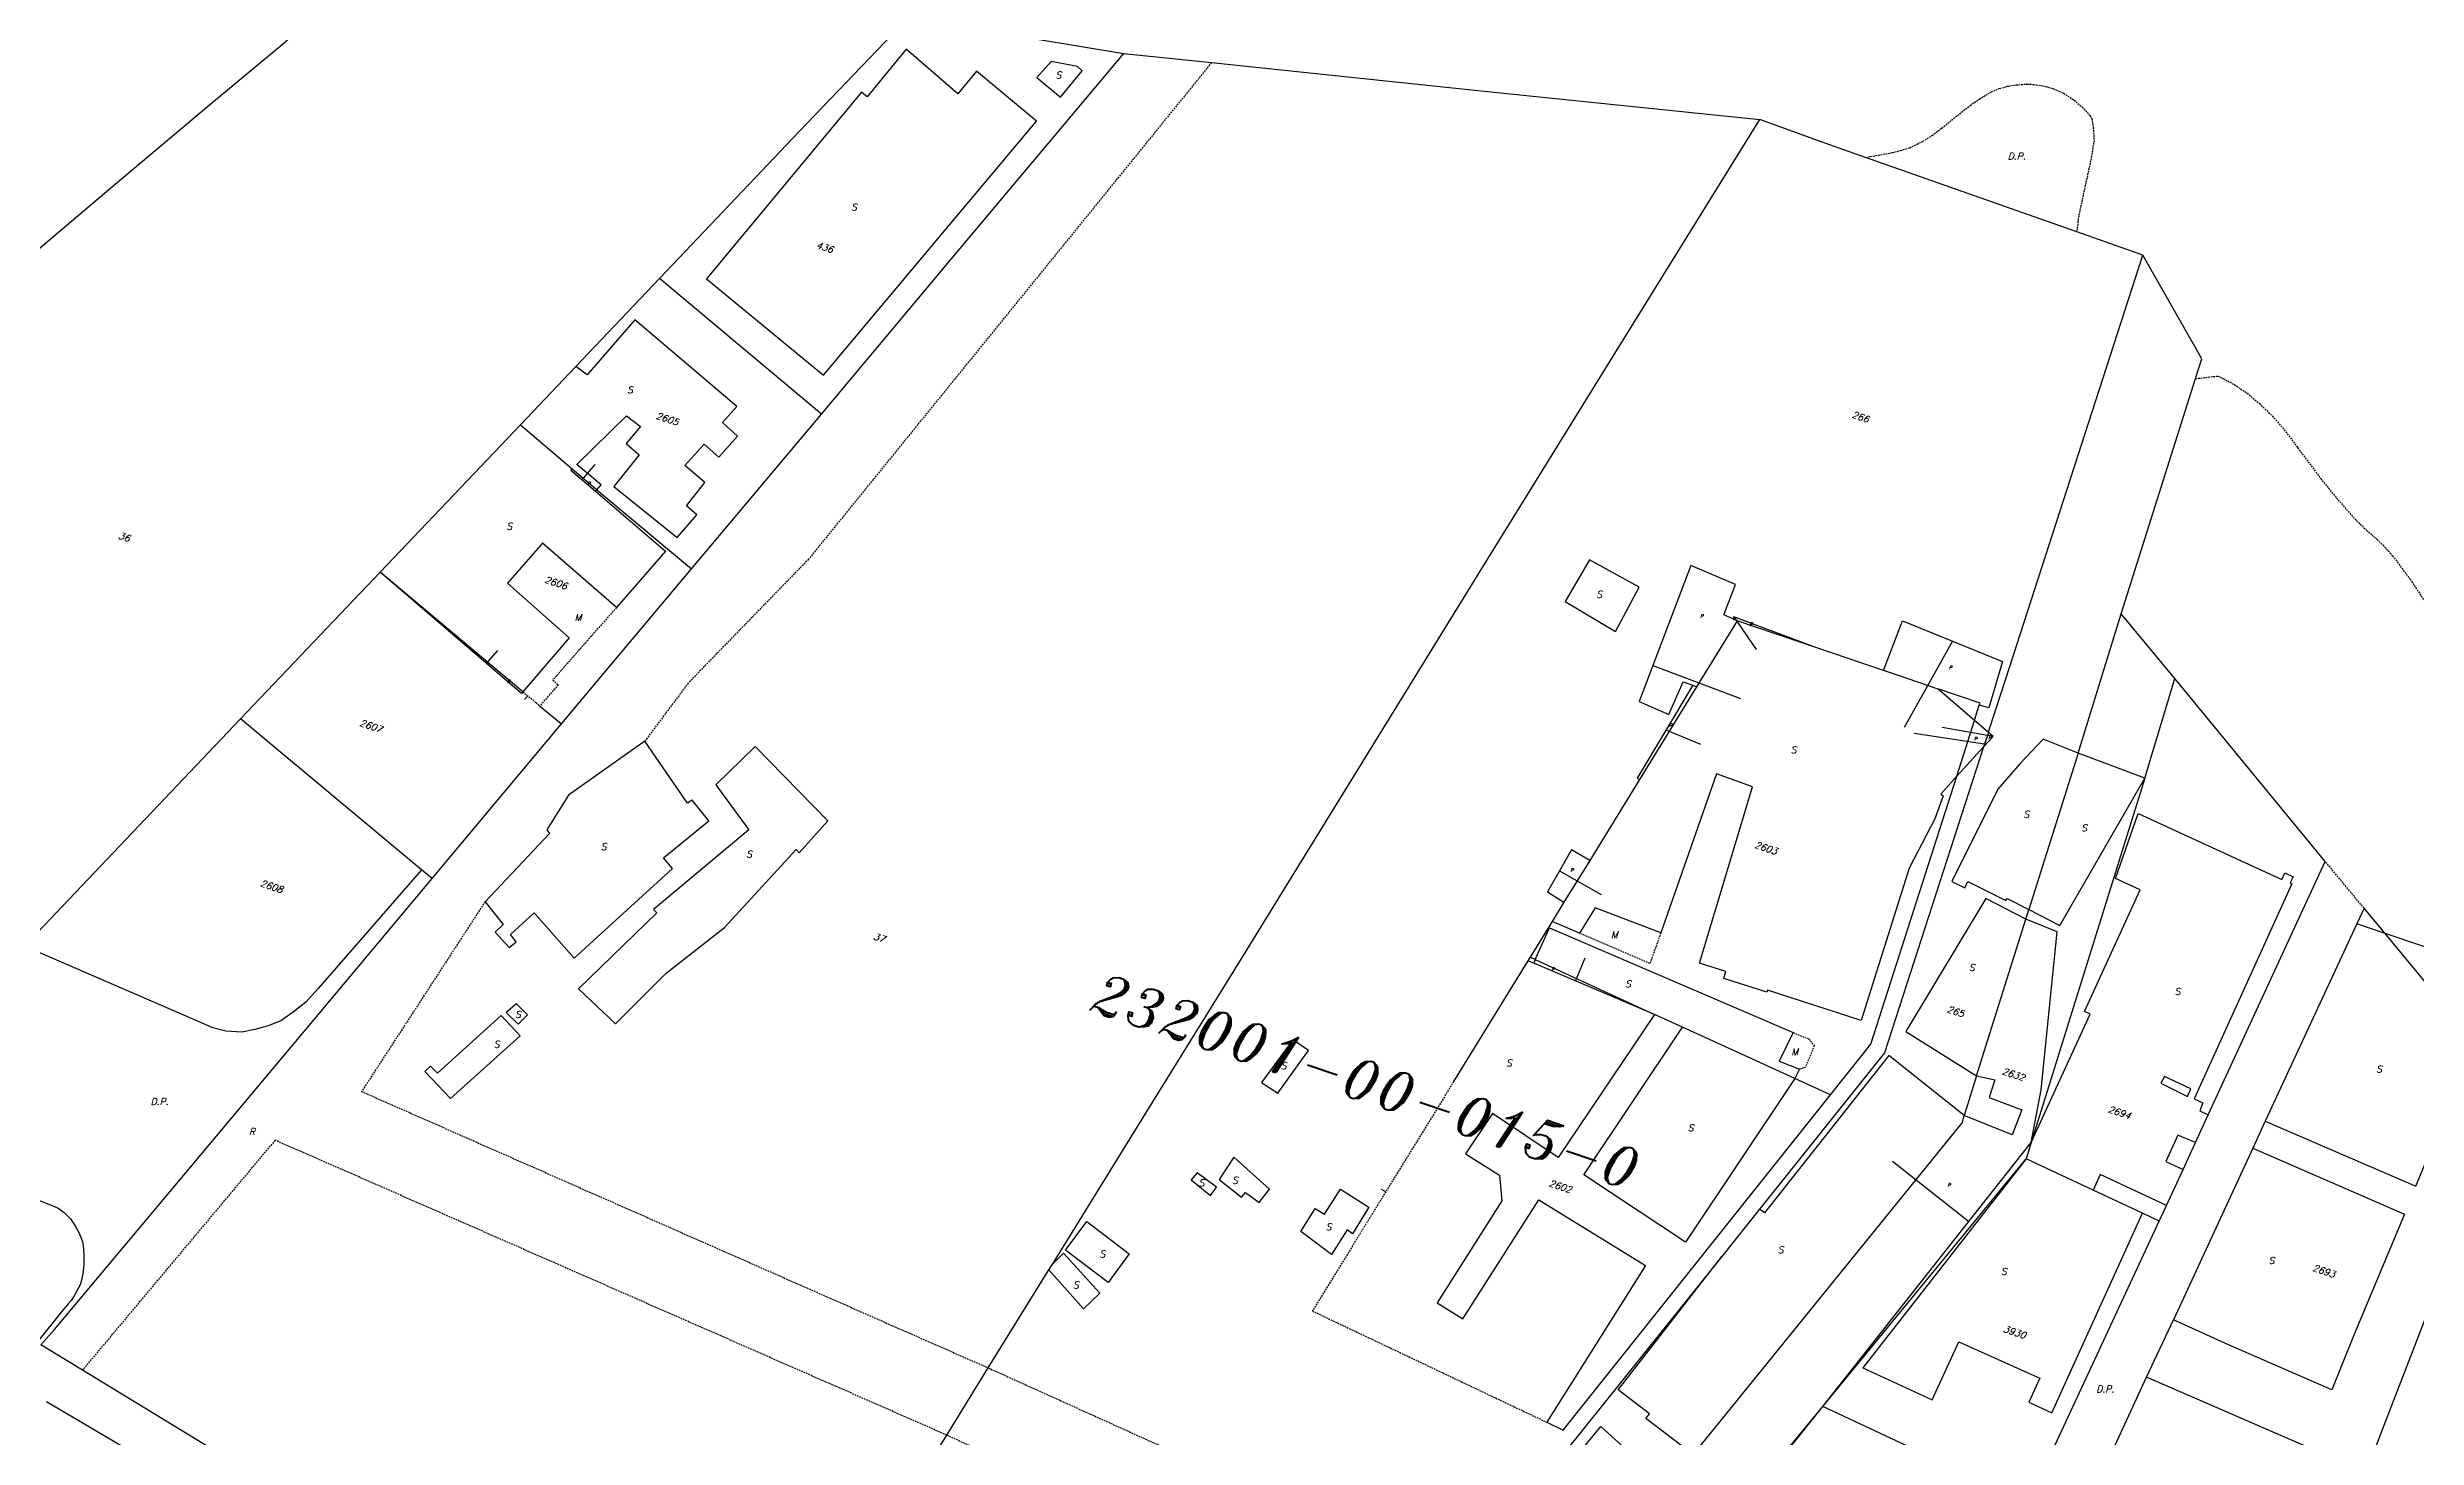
# Model space of a CAD drawing. Extents: x -334462 to -332769, y -29481 to -26664.
# Drawn here: x -333351.2 to -333000.6, y -27809.7 to -27603.9 of the extents above; entities that cross this region are included whole.
import ezdxf
from ezdxf.enums import TextEntityAlignment as Align

# ---------------------------------------------------------------- set-up
doc = ezdxf.new("R2010")
doc.units = 0
doc.header["$MEASUREMENT"] = 0
doc.linetypes.add('HIDDEN', pattern=[0.375, 0.25, -0.125])
for name, color, linetype in [('17', 7, 'CONTINUOUS'), ('18', 7, 'CONTINUOUS'), ('DP$DIVIDING$LINE', 7, 'CONTINUOUS'), ('EASEMENT$BOUNDA$', 7, 'CONTINUOUS'), ('ENC$$ST$$A$$TEXT', 7, 'CONTINUOUS'), ('ENCRO$$AREA$TEXT', 7, 'CONTINUOUS'), ('ENCROACHED$WALL', 7, 'CONTINUOUS'), ('MAP$SHEET$BOUND$', 7, 'CONTINUOUS'), ('PARCEL$BOUNDARY', 7, 'CONTINUOUS'), ('PARCEL$NUMBER', 7, 'CONTINUOUS'), ('SECTION$$A$', 7, 'CONTINUOUS'), ('STRUC$$FOOTPRINT', 7, 'CONTINUOUS')]:
    doc.layers.add(name, color=color, linetype=linetype)
doc.styles.add('ITALICT', font='ITALICT', dxfattribs={"height": 0.2})

msp = doc.modelspace()

# ---------------------------------------------------------------- linework, layer by layer
at = {"layer": '17', "color": 1, "linetype": 'Continuous'}
msp.add_line((-333153.11, -27773.38), (-333153.75, -27772.99), dxfattribs=at)
at = {"layer": '18', "color": 1, "linetype": 'Continuous'}
msp.add_line((-333280.08, -27699.92), (-333280.56, -27700.5), dxfattribs=at)
at = {"layer": 'DP$DIVIDING$LINE', "color": 30, "linetype": 'HIDDEN'}
msp.add_line((-333008.34, -27731.38), (-333014.08, -27724.46), dxfattribs=at)
at = {"layer": 'DP$DIVIDING$LINE', "color": 2, "linetype": 'HIDDEN'}
for points in [[(-333082.09, -27620.23), (-333078.13, -27619.52), (-333076.93, -27619.22), (-333075.56, -27618.8), (-333073.62, -27617.85), (-333072.23, -27616.98), (-333070.83, -27615.89), (-333066.63, -27612.53), (-333065.28, -27611.6), (-333063.48, -27610.53), (-333062.31, -27610.04), (-333061.11, -27609.71), (-333059.83, -27609.5), (-333058.16, -27609.37), (-333057.21, -27609.44), (-333055.79, -27609.65), (-333054.27, -27610.07), (-333052.79, -27610.74), (-333051.24, -27611.76), (-333049.79, -27613.03), (-333048.91, -27614.05), (-333048.61, -27614.54), (-333048.4, -27615.84), (-333048.3, -27617.72), (-333048.65, -27620.01), (-333049.51, -27624), (-333050.26, -27627.42), (-333050.64, -27629.32), (-333050.84, -27631.24)], [(-333033.27, -27652.98), (-333030.67, -27652.66), (-333029.97, -27652.61), (-333029.51, -27652.8), (-333027.54, -27653.85), (-333025.64, -27655.14), (-333023.82, -27656.68), (-333021.88, -27658.53), (-333020.14, -27660.54), (-333018.17, -27663.2), (-333014.76, -27667.76), (-333012.19, -27670.92), (-333009.97, -27673.47), (-333007.97, -27675.43), (-333006.38, -27676.81), (-333005.25, -27677.93), (-333004.11, -27679.22), (-333001.53, -27682.67), (-332999.31, -27686.04)]]:
    msp.add_lwpolyline(points, dxfattribs=at)
at = {"layer": 'EASEMENT$BOUNDA$', "color": 3, "linetype": 'HIDDEN'}
for p, q in [((-333211.92, -27799.43), (-333137.23, -27833.22)), ((-333218.06, -27809.37), (-333140.5, -27844.34))]:
    msp.add_line(p, q, dxfattribs=at)
for points in [[(-333178.88, -27606.2), (-333238.52, -27679.71), (-333256.34, -27698.06), (-333262.73, -27706.63)], [(-333266.94, -27686.85), (-333276.37, -27697.62), (-333275.53, -27698.32), (-333278.31, -27701.41)], [(-333286.39, -27730.43), (-333304.65, -27758.51), (-333211.92, -27799.43)], [(-333112.4, -27735.03), (-333114.01, -27739.54), (-333124.45, -27735.07)], [(-333092.83, -27749.76), (-333090.53, -27750.73), (-333089.69, -27751.73), (-333091.04, -27754.95), (-333091.9, -27755.22)], [(-333218.06, -27809.37), (-333317.45, -27765.71), (-333345.97, -27799.76)]]:
    msp.add_lwpolyline(points, dxfattribs=at)
at = {"layer": 'ENC$$ST$$A$$TEXT', "color": 1, "linetype": 'Continuous'}
for p, q in [((-333069.24, -27691.85), (-333076.38, -27704.63)), ((-333286.16, -27695.17), (-333284.49, -27693.22)), ((-333113.56, -27695.44), (-333100.62, -27700.35)), ((-333064.51, -27707.1), (-333074.9, -27705.51)), ((-333063.24, -27705.96), (-333070.77, -27704.63)), ((-333127.41, -27725.84), (-333121.24, -27729.33)), ((-333125.02, -27742.15), (-333123.58, -27738.74)), ((-333066.85, -27777.76), (-333078.13, -27768.87))]:
    msp.add_line(p, q, dxfattribs=at)
at = {"layer": 'ENCRO$$AREA$TEXT', "color": 5, "linetype": 'Continuous'}
for p, q in [((-333272.02, -27667.95), (-333270.09, -27665.69)), ((-333101.59, -27688.25), (-333098.3, -27693.06)), ((-333111.64, -27704.99), (-333106.51, -27707.09))]:
    msp.add_line(p, q, dxfattribs=at)
at = {"layer": 'ENCROACHED$WALL', "color": 5, "linetype": 'Continuous'}
msp.add_line((-333269.84, -27669.42), (-333270.03, -27669.64), dxfattribs=at)
at = {"layer": 'ENCROACHED$WALL', "color": 1, "linetype": 'Continuous'}
for p, q in [((-333101.73, -27688.56), (-333101.09, -27688.85)), ((-333107.68, -27698.37), (-333107.11, -27698.62))]:
    msp.add_line(p, q, dxfattribs=at)
at = {"layer": 'ENCROACHED$WALL', "color": 5, "linetype": 'Continuous'}
for points in [[(-333089.61, -27692.75), (-333101.59, -27688.25), (-333101.73, -27688.56)], [(-333107.68, -27698.37), (-333115.9, -27712.12), (-333115.54, -27712.31)]]:
    msp.add_lwpolyline(points, dxfattribs=at)
at = {"layer": 'PARCEL$BOUNDARY', "color": 7, "linetype": 'Continuous'}
for p, q in [((-333191.85, -27604.84), (-333178.88, -27606.2)), ((-333050.84, -27631.24), (-333082.09, -27620.23)), ((-333041.08, -27634.69), (-333050.84, -27631.24)), ((-333272.95, -27651.2), (-333260.55, -27638.16)), ((-333236.59, -27658.24), (-333260.55, -27638.16)), ((-333272.95, -27651.2), (-333281.12, -27659.83)), ((-333044.26, -27687.81), (-333033.27, -27652.98)), ((-333281.12, -27659.83), (-333301.93, -27681.64)), ((-333281.12, -27659.83), (-333273.48, -27666.32)), ((-333255.86, -27681.13), (-333236.59, -27658.24)), ((-333322.59, -27703.32), (-333301.93, -27681.64)), ((-333280.78, -27699.34), (-333301.93, -27681.64)), ((-333101.09, -27688.85), (-333107.11, -27698.62)), ((-333089.61, -27692.75), (-333101.09, -27688.85)), ((-333050.65, -27708.4), (-333044.26, -27687.81)), ((-333036.34, -27697.39), (-333044.26, -27687.81)), ((-333079.47, -27696.18), (-333089.61, -27692.75)), ((-333107.11, -27698.62), (-333115.54, -27712.31)), ((-333040.78, -27712.12), (-333036.34, -27697.39)), ((-333014.08, -27724.46), (-333036.34, -27697.39)), ((-333354.54, -27737), (-333322.59, -27703.32)), ((-333295.81, -27725.68), (-333322.59, -27703.32)), ((-333278.92, -27700.89), (-333278.31, -27701.41)), ((-333278.31, -27701.41), (-333275.09, -27704.1)), ((-333068.6, -27711.83), (-333065.98, -27703.58)), ((-333050.65, -27708.4), (-333057.93, -27731.59)), ((-333115.54, -27712.31), (-333122.92, -27724.31)), ((-333040.78, -27712.12), (-333057.6, -27766.04)), ((-333122.92, -27724.31), (-333126.73, -27730.5)), ((-333031.39, -27761.96), (-333014.08, -27724.46)), ((-333294.23, -27727), (-333295.81, -27725.68)), ((-333126.73, -27730.5), (-333128.47, -27733.32)), ((-333058.38, -27733.02), (-333057.93, -27731.59)), ((-333008.34, -27731.38), (-333009.42, -27733.7)), ((-333005.21, -27735.13), (-333008.34, -27731.38)), ((-333128.47, -27733.32), (-333131.73, -27738.64)), ((-333065.68, -27756.19), (-333058.38, -27733.02)), ((-333009.42, -27733.7), (-333022.96, -27762.89)), ((-332991.89, -27751.24), (-333005.21, -27735.13)), ((-333131.73, -27738.64), (-333132.06, -27739.17)), ((-333131, -27738.98), (-333131.73, -27738.64)), ((-333132.06, -27739.17), (-333143.06, -27757.05)), ((-333131, -27738.98), (-333113.34, -27747.09)), ((-333109.21, -27748.99), (-333113.34, -27747.09)), ((-333092.58, -27756.58), (-333109.21, -27748.99)), ((-333065.68, -27756.19), (-333067.53, -27762.06)), ((-333087.28, -27758.99), (-333092.58, -27756.58)), ((-333033.29, -27766.08), (-333031.39, -27761.96)), ((-333022.96, -27762.89), (-333024.79, -27766.89)), ((-333057.6, -27766.04), (-333058.34, -27768.48)), ((-333035.11, -27770.05), (-333033.29, -27766.08)), ((-333088.44, -27805.13), (-333058.34, -27768.48)), ((-333048.4, -27773.11), (-333058.34, -27768.48)), ((-333037.56, -27775.36), (-333035.11, -27770.05)), ((-333024.79, -27766.89), (-333036.56, -27792.33)), ((-333041.13, -27776.52), (-333048.4, -27773.11)), ((-333097.79, -27775.93), (-333103.37, -27782.94)), ((-333038.64, -27777.69), (-333041.13, -27776.52)), ((-333038.64, -27777.69), (-333037.56, -27775.36)), ((-333058.02, -27819.35), (-333038.64, -27777.69)), ((-333202.94, -27784.9), (-333202.38, -27784)), ((-333103.37, -27782.94), (-333126.64, -27811.94)), ((-333211.92, -27799.43), (-333202.94, -27784.9)), ((-333040.53, -27800.78), (-333036.56, -27792.33)), ((-333345.97, -27799.76), (-333352.13, -27796.01)), ((-333218.06, -27809.37), (-333211.92, -27799.43)), ((-333050.62, -27822.67), (-333040.53, -27800.78)), ((-333107.47, -27828.28), (-333088.44, -27805.13)), ((-333058.02, -27819.35), (-333088.44, -27805.13)), ((-333247.13, -27856.39), (-333218.06, -27809.37))]:
    msp.add_line(p, q, dxfattribs=at)
at = {"layer": 'PARCEL$BOUNDARY', "color": 2, "linetype": 'HIDDEN'}
msp.add_line((-333280.78, -27699.34), (-333278.92, -27700.89), dxfattribs=at)
at = {"layer": 'PARCEL$BOUNDARY', "color": 7, "linetype": 'Continuous'}
for points in [[(-333260.55, -27638.16), (-333239.87, -27616.37), (-333223.84, -27599.62)], [(-333223.84, -27599.62), (-333211.52, -27601.61), (-333191.85, -27604.84)], [(-333236.59, -27658.24), (-333217.43, -27635.28), (-333191.85, -27604.84)], [(-333178.88, -27606.2), (-333138.03, -27610.49), (-333097.77, -27614.63)], [(-333202.38, -27784), (-333188.85, -27762.1), (-333175.68, -27740.82), (-333138.66, -27680.68), (-333117.92, -27647.18), (-333097.77, -27614.63)], [(-333082.09, -27620.23), (-333089.21, -27617.72), (-333097.77, -27614.63)], [(-333063.93, -27705.36), (-333063.84, -27705.1), (-333062.92, -27702.26), (-333061.36, -27697.43), (-333041.08, -27634.69)], [(-333033.27, -27652.98), (-333032.35, -27650.05), (-333041.08, -27634.69)], [(-333273.48, -27666.32), (-333270, -27669.28), (-333269.84, -27669.42)], [(-333269.84, -27669.42), (-333259.39, -27678.17), (-333255.86, -27681.13)], [(-333275.09, -27704.1), (-333272.31, -27700.77), (-333255.86, -27681.13)], [(-333071.35, -27698.93), (-333077.36, -27696.9), (-333079.47, -27696.18)], [(-333065.27, -27701.32), (-333065.17, -27701.01), (-333071.11, -27699.01), (-333071.35, -27698.93)], [(-333065.98, -27703.58), (-333065.77, -27702.89), (-333065.27, -27701.32)], [(-333294.23, -27727), (-333278.86, -27708.62), (-333275.09, -27704.1)], [(-333063.93, -27705.36), (-333064.51, -27707.1), (-333064.63, -27707.48)], [(-333064.63, -27707.48), (-333079.31, -27752.76), (-333097.79, -27775.93)], [(-333087.28, -27758.99), (-333081.31, -27751.49), (-333068.6, -27711.83)], [(-333295.81, -27725.68), (-333311.07, -27743.24), (-333312.93, -27745.29), (-333314.78, -27746.74), (-333316.63, -27748.04), (-333318.47, -27748.81), (-333320.46, -27749.35), (-333322.39, -27749.71), (-333324.73, -27749.58), (-333326.67, -27749.08), (-333329.84, -27747.71), (-333354.54, -27737)], [(-333352.13, -27796.01), (-333350.11, -27793.76), (-333311.61, -27747.8), (-333294.23, -27727)], [(-333129.28, -27807.47), (-333126.84, -27808.66), (-333087.28, -27758.99)], [(-333115.44, -27821.95), (-333067.77, -27763.1), (-333067.53, -27762.06)], [(-333380.15, -27763.99), (-333351.16, -27775.08), (-333349.54, -27775.76), (-333348.69, -27776.42), (-333347.72, -27777.36), (-333347.03, -27778.37), (-333346.43, -27779.48), (-333345.98, -27780.72), (-333345.81, -27781.82), (-333345.74, -27782.93), (-333345.74, -27784.14), (-333345.86, -27785.15), (-333346.06, -27786.23), (-333346.3, -27787.14), (-333347.17, -27788.74), (-333347.62, -27789.46), (-333348.09, -27789.93), (-333349.06, -27791.1), (-333352.67, -27795.63)], [(-333247.13, -27856.39), (-333266.07, -27846.11), (-333288.5, -27833.51), (-333323.21, -27813.63), (-333345.97, -27799.76)]]:
    msp.add_lwpolyline(points, dxfattribs=at)
at = {"layer": 'PARCEL$BOUNDARY', "color": 2, "linetype": 'HIDDEN'}
msp.add_lwpolyline([(-333143.06, -27757.05), (-333163.96, -27791), (-333129.28, -27807.47)], dxfattribs=at)
at = {"layer": 'SECTION$$A$', "color": 7, "linetype": 'Continuous'}
msp.add_line((-333351.26, -27804.41), (-333330.87, -27816.43), dxfattribs=at)
for points in [[(-333305.96, -27594.66), (-333316.96, -27604.01), (-333327.73, -27613.01), (-333342.05, -27625.01), (-333357.96, -27638.51), (-333367.69, -27646.77), (-333373.88, -27651.99), (-333386.3, -27662.44), (-333406.1, -27679.08), (-333410.53, -27682.82), (-333426.71, -27696.39), (-333436.26, -27704.44), (-333452.61, -27718.24), (-333454.98, -27718.63), (-333456.79, -27719.78)], [(-332986.17, -27758.07), (-332993.46, -27777.08), (-333005.15, -27807.3), (-333016.78, -27837.51), (-333016.94, -27837.92)]]:
    msp.add_lwpolyline(points, dxfattribs=at)
at = {"layer": 'STRUC$$FOOTPRINT', "color": 1, "linetype": 'Continuous'}
for p, q in [((-333216.41, -27610.81), (-333224.05, -27604.23)), ((-333202.64, -27606.05), (-333204.73, -27608.42)), ((-333115.61, -27683.85), (-333122.94, -27679.79)), ((-333065.98, -27703.58), (-333071.35, -27698.93)), ((-333063.93, -27705.36), (-333065.98, -27703.58)), ((-333068.6, -27711.83), (-333064.63, -27707.48)), ((-333040.78, -27712.12), (-333050.65, -27708.4)), ((-333260.97, -27732.05), (-333272.55, -27743.29)), ((-333124.45, -27735.07), (-333128.47, -27733.32)), ((-333005.21, -27735.13), (-333009.42, -27733.7)), ((-333131.21, -27739.53), (-333132.06, -27739.17)), ((-333131, -27738.98), (-333131.21, -27739.53)), ((-333113.34, -27747.09), (-333131.21, -27739.53)), ((-333281.75, -27745.53), (-333283.26, -27746.81)), ((-333164.54, -27752.43), (-333166.84, -27750.85)), ((-333294.46, -27754.75), (-333295.28, -27755.57)), ((-333091.9, -27755.22), (-333092.58, -27756.58)), ((-333034.47, -27759.23), (-333033.99, -27758.13)), ((-333088.44, -27805.13), (-333057.6, -27766.04)), ((-333175.59, -27768.23), (-333177.77, -27771.53)), ((-333180.99, -27770.54), (-333181.91, -27771.59)), ((-333159.8, -27772.97), (-333155.59, -27775.61)), ((-333200.49, -27782), (-333197.34, -27777.76)), ((-333107.49, -27829.03), (-333088.44, -27805.13))]:
    msp.add_line(p, q, dxfattribs=at)
for points in [[(-333224.05, -27604.23), (-333229.82, -27611.28), (-333230.67, -27610.6), (-333253.61, -27638.21), (-333236.32, -27652.48), (-333204.8, -27614.87), (-333213.68, -27607.46), (-333216.41, -27610.81)], [(-333204.73, -27608.42), (-333201.24, -27611.3), (-333198.01, -27607.44), (-333198.71, -27606.8), (-333202.64, -27606.05)], [(-333269.84, -27669.42), (-333269.21, -27668.7), (-333272.83, -27665.68), (-333265.46, -27658.48), (-333263.38, -27660.08), (-333265.49, -27662.6), (-333263.6, -27664.24), (-333267.34, -27668.94), (-333257.96, -27676.51), (-333255.03, -27673.12), (-333256.57, -27671.81), (-333253.87, -27668.37), (-333256.84, -27665.84), (-333253.95, -27662.69), (-333251.79, -27664.63), (-333249.04, -27661.52), (-333251.23, -27659.48), (-333249.12, -27657.1), (-333264.21, -27644.3), (-333271.26, -27652.43), (-333272.95, -27651.2)], [(-333273.48, -27666.32), (-333273.67, -27666.55), (-333270.03, -27669.64)], [(-333270.03, -27669.64), (-333259.71, -27678.53), (-333266.94, -27686.85)], [(-333266.94, -27686.85), (-333277.88, -27677.33), (-333283.09, -27683.28), (-333273.94, -27691.37), (-333280.78, -27699.34)], [(-333280.78, -27699.34), (-333281, -27699.6), (-333301.93, -27681.64)], [(-333122.94, -27679.79), (-333126.55, -27685.99), (-333119.11, -27690.39), (-333115.61, -27683.85)], [(-333101.73, -27688.56), (-333103.09, -27687.96), (-333101.36, -27683.46), (-333107.95, -27680.66), (-333115.59, -27700.79), (-333111.23, -27702.68), (-333109.09, -27697.84), (-333107.68, -27698.37)], [(-333079.47, -27696.18), (-333076.66, -27688.83), (-333061.82, -27694.87), (-333063.86, -27701.71), (-333065.27, -27701.32)], [(-333286.39, -27730.43), (-333283.72, -27733.81), (-333284.88, -27734.91), (-333282.81, -27737.21), (-333281.77, -27736.34), (-333282.61, -27735.26), (-333279.13, -27732.04), (-333273.22, -27738.77), (-333258.66, -27725.49), (-333259.97, -27723.94), (-333253.28, -27718.42), (-333255.76, -27715.36), (-333256.45, -27715.81), (-333262.73, -27706.63)], [(-333262.73, -27706.63), (-333274.02, -27714.63), (-333277.25, -27719.76), (-333276.87, -27720.31), (-333286.39, -27730.43)], [(-333050.65, -27708.4), (-333055.83, -27706.35), (-333059.3, -27709.98), (-333062.51, -27713.75), (-333069.33, -27727.43), (-333067.43, -27728.36), (-333066.95, -27727.43), (-333061.33, -27730.22), (-333061.17, -27729.95), (-333057.93, -27731.59)], [(-333064.63, -27707.48), (-333063.24, -27705.96), (-333063.93, -27705.36)], [(-333272.55, -27743.29), (-333267.06, -27748.49), (-333259.6, -27741), (-333250.94, -27734.25), (-333240.34, -27722.69), (-333239.91, -27723.18), (-333235.64, -27718.45), (-333246.4, -27707.45), (-333252.24, -27713.09), (-333247.33, -27719.75), (-333261.48, -27731.55), (-333260.97, -27732.05)], [(-333068.6, -27711.83), (-333070.98, -27714.48), (-333070.61, -27714.73), (-333071.83, -27718.12), (-333075.66, -27725.45), (-333082.77, -27747.98), (-333096.62, -27743.53), (-333096.71, -27743.78), (-333103.08, -27741.76), (-333102.8, -27740.74), (-333106.7, -27739.5), (-333098.83, -27713.4), (-333104.15, -27711.5), (-333112.4, -27735.03)], [(-333057.93, -27731.59), (-333053.35, -27733.91), (-333040.78, -27712.12)], [(-333057.6, -27766.04), (-333048.86, -27747.04), (-333049.73, -27746.67), (-333041.46, -27728.67), (-333045.13, -27726.99), (-333041.75, -27717.34), (-333020.5, -27727.12), (-333020.08, -27726.15), (-333018.83, -27726.73), (-333019.25, -27727.64), (-333019.02, -27727.79), (-333033.48, -27759.61), (-333032.22, -27760.2), (-333032.64, -27761.36), (-333031.39, -27761.96)], [(-333122.92, -27724.31), (-333125.63, -27722.75), (-333129.19, -27728.93), (-333126.73, -27730.5)], [(-333112.4, -27735.03), (-333122.13, -27731.31), (-333124.45, -27735.07)], [(-333058.38, -27733.02), (-333064.32, -27729.92), (-333076.16, -27749.62), (-333065.68, -27756.19)], [(-333131, -27738.98), (-333128.88, -27734.26), (-333092.83, -27749.76)], [(-333057.6, -27766.04), (-333056.13, -27758.25), (-333053.73, -27734.89), (-333058.38, -27733.02)], [(-332991.89, -27751.24), (-332987.76, -27741.01), (-333005.21, -27735.13)], [(-333283.26, -27746.81), (-333281.49, -27748.53), (-333280.09, -27747.16), (-333281.75, -27745.53)], [(-333295.28, -27755.57), (-333291.52, -27759.53), (-333281.18, -27750.29), (-333284.01, -27747.26), (-333293.44, -27755.8), (-333294.46, -27754.75)], [(-333113.34, -27747.09), (-333127.58, -27768.26), (-333137.31, -27761.77), (-333141.28, -27767.74), (-333136.25, -27770.9), (-333135.91, -27774.7), (-333145.49, -27789.78), (-333141.69, -27792.15), (-333130.46, -27774.55), (-333114.66, -27784.25), (-333129.28, -27807.47)], [(-333092.58, -27756.58), (-333108.74, -27780.82), (-333123.8, -27770.82), (-333109.21, -27748.99)], [(-333166.84, -27750.85), (-333171.51, -27757.17), (-333169.08, -27758.75), (-333164.54, -27752.43)], [(-333092.83, -27749.76), (-333094.89, -27754.03), (-333091.9, -27755.22)], [(-333022.96, -27762.89), (-333000.7, -27772.53), (-332991.89, -27751.24)], [(-333067.53, -27762.06), (-333078.67, -27753.17), (-333097.05, -27776.48), (-333097.79, -27775.93)], [(-333065.68, -27756.19), (-333062.97, -27756.78), (-333063.81, -27759.41), (-333058.96, -27761.21), (-333060.4, -27764.91), (-333067.53, -27762.06)], [(-333033.99, -27758.13), (-333037.86, -27756.28), (-333038.41, -27757.27), (-333034.47, -27759.23)], [(-333033.29, -27766.08), (-333035.89, -27764.97), (-333037.69, -27768.89), (-333035.11, -27770.05)], [(-333177.77, -27771.53), (-333174.47, -27774.16), (-333173.88, -27773.44), (-333171.84, -27774.95), (-333170.33, -27772.97), (-333175.59, -27768.23)], [(-333058.34, -27768.48), (-333082.49, -27799.42), (-333072.24, -27804.16), (-333068.32, -27795.56), (-333056.34, -27800.94), (-333057.94, -27804.49), (-333054.55, -27806.05), (-333041.13, -27776.52)], [(-333024.79, -27766.89), (-333002.36, -27776.66), (-333009.84, -27794.59), (-333013.11, -27802.65), (-333028.39, -27796), (-333036.56, -27792.33)], [(-333181.91, -27771.59), (-333179.02, -27773.9), (-333178.16, -27772.65), (-333180.99, -27770.54)], [(-333155.59, -27775.61), (-333158.03, -27779.56), (-333158.82, -27778.97), (-333161.12, -27782.65), (-333165.66, -27779.23), (-333163.55, -27775.81), (-333162.17, -27776.66), (-333159.8, -27772.97)], [(-333037.56, -27775.36), (-333047.4, -27770.81), (-333048.4, -27773.11)], [(-333197.34, -27777.76), (-333191.07, -27782.52), (-333194.19, -27786.76), (-333200.49, -27782)], [(-333202.38, -27784), (-333200.78, -27782.42), (-333195.43, -27788.34), (-333197.83, -27790.66), (-333202.94, -27784.9)], [(-333125.35, -27813.1), (-333121.29, -27808.09), (-333115.9, -27812.98), (-333114.5, -27811.42), (-333112.29, -27813.39), (-333113, -27814.2), (-333112.29, -27814.88), (-333109.23, -27811), (-333114.64, -27806.9), (-333114.09, -27806.21), (-333118.7, -27802.69), (-333103.37, -27782.94)], [(-333025.91, -27833.87), (-333016.58, -27811.21), (-333040.53, -27800.78)]]:
    msp.add_lwpolyline(points, dxfattribs=at)

# ---------------------------------------------------------------- texts
at = {"layer": 'DP$DIVIDING$LINE', "color": 2, "linetype": 'Continuous', "style": 'ITALICT'}
for p in [(-333059.73, -27620.05), (-333046.64, -27802.55)]:
    msp.add_text('D.P.', height=1, dxfattribs=at).set_placement(p, align=Align.MIDDLE)
at = {"layer": 'DP$DIVIDING$LINE', "color": 1, "linetype": 'Continuous', "style": 'ITALICT'}
msp.add_text('D.P.', height=1, dxfattribs=at).set_placement((-333334.56, -27760), align=Align.MIDDLE)
at = {"layer": 'EASEMENT$BOUNDA$', "color": 3, "linetype": 'Continuous', "style": 'ITALICT'}
for s, p in [('M', (-333272.61, -27688.35)), ('M', (-333119.28, -27735.29)), ('M', (-333092.59, -27752.62)), ('R', (-333320.86, -27764.44))]:
    msp.add_text(s, height=1, dxfattribs=at).set_placement(p, align=Align.MIDDLE)
at = {"layer": 'ENC$$ST$$A$$TEXT', "color": 1, "linetype": 'Continuous', "style": 'ITALICT'}
for p in [(-333106.34, -27688.13), (-333069.53, -27695.73), (-333282.89, -27697.8), (-333065.82, -27706.31), (-333063.73, -27706.08), (-333125.54, -27725.73), (-333128.35, -27740.41), (-333069.75, -27772.34)]:
    msp.add_text('P', height=0.5, dxfattribs=at).set_placement(p, align=Align.MIDDLE)
at = {"layer": 'ENCRO$$AREA$TEXT', "color": 5, "linetype": 'Continuous', "style": 'ITALICT'}
for p in [(-333271.02, -27668.52), (-333099.06, -27689.35), (-333110.95, -27704.3)]:
    msp.add_text('P', height=0.5, dxfattribs=at).set_placement(p, align=Align.MIDDLE)
at = {"layer": 'MAP$SHEET$BOUND$', "color": 6, "linetype": 'Continuous', "style": 'ITALICT'}
msp.add_text('232001-00-015-0', height=6, rotation=341.5928, dxfattribs=at).set_placement((-333156, -27757), align=Align.MIDDLE)
at = {"layer": 'PARCEL$NUMBER', "color": 7, "linetype": 'Continuous', "style": 'ITALICT'}
for s, p in [('436', (-333236.12, -27633.53)), ('2605', (-333259.4, -27658.94)), ('266', (-333082.85, -27658.64)), ('36', (-333339.77, -27676.41)), ('2606', (-333275.89, -27683.2)), ('2607', (-333303.27, -27704.4)), ('2603', (-333096.83, -27722.46)), ('2608', (-333317.97, -27728.14)), ('37', (-333228.06, -27735.74)), ('265', (-333068.78, -27746.65)), ('2632', (-333060.22, -27755.96)), ('2694', (-333044.53, -27761.6)), ('2602', (-333127.27, -27772.55)), ('2693', (-333014.27, -27785.08)), ('3930', (-333060.06, -27794.12))]:
    msp.add_text(s, height=1, rotation=341.5928, dxfattribs=at).set_placement(p, align=Align.MIDDLE)
at = {"layer": 'STRUC$$FOOTPRINT', "color": 1, "linetype": 'Continuous', "style": 'ITALICT'}
for p in [(-333201.54, -27608.04), (-333231.79, -27627.59), (-333264.93, -27654.63), (-333282.79, -27674.85), (-333121.52, -27684.91), (-333092.76, -27707.92), (-333058.32, -27717.48), (-333049.76, -27719.49), (-333268.83, -27722.27), (-333247.32, -27723.37), (-333117.24, -27742.58), (-333066.38, -27740.16), (-333035.95, -27743.69), (-333281.51, -27747.1), (-333284.68, -27751.52), (-333168.21, -27754.68), (-333134.89, -27754.28), (-333006.12, -27755.19), (-333107.97, -27763.89), (-333180.37, -27772.01), (-333175.43, -27771.66), (-333161.55, -27778.55), (-333195.05, -27782.56), (-333094.68, -27781.93), (-333022.04, -27783.53), (-333198.95, -27787.15), (-333061.65, -27785.14)]:
    msp.add_text('S', height=1, dxfattribs=at).set_placement(p, align=Align.MIDDLE)

doc.saveas('drawing.dxf')
